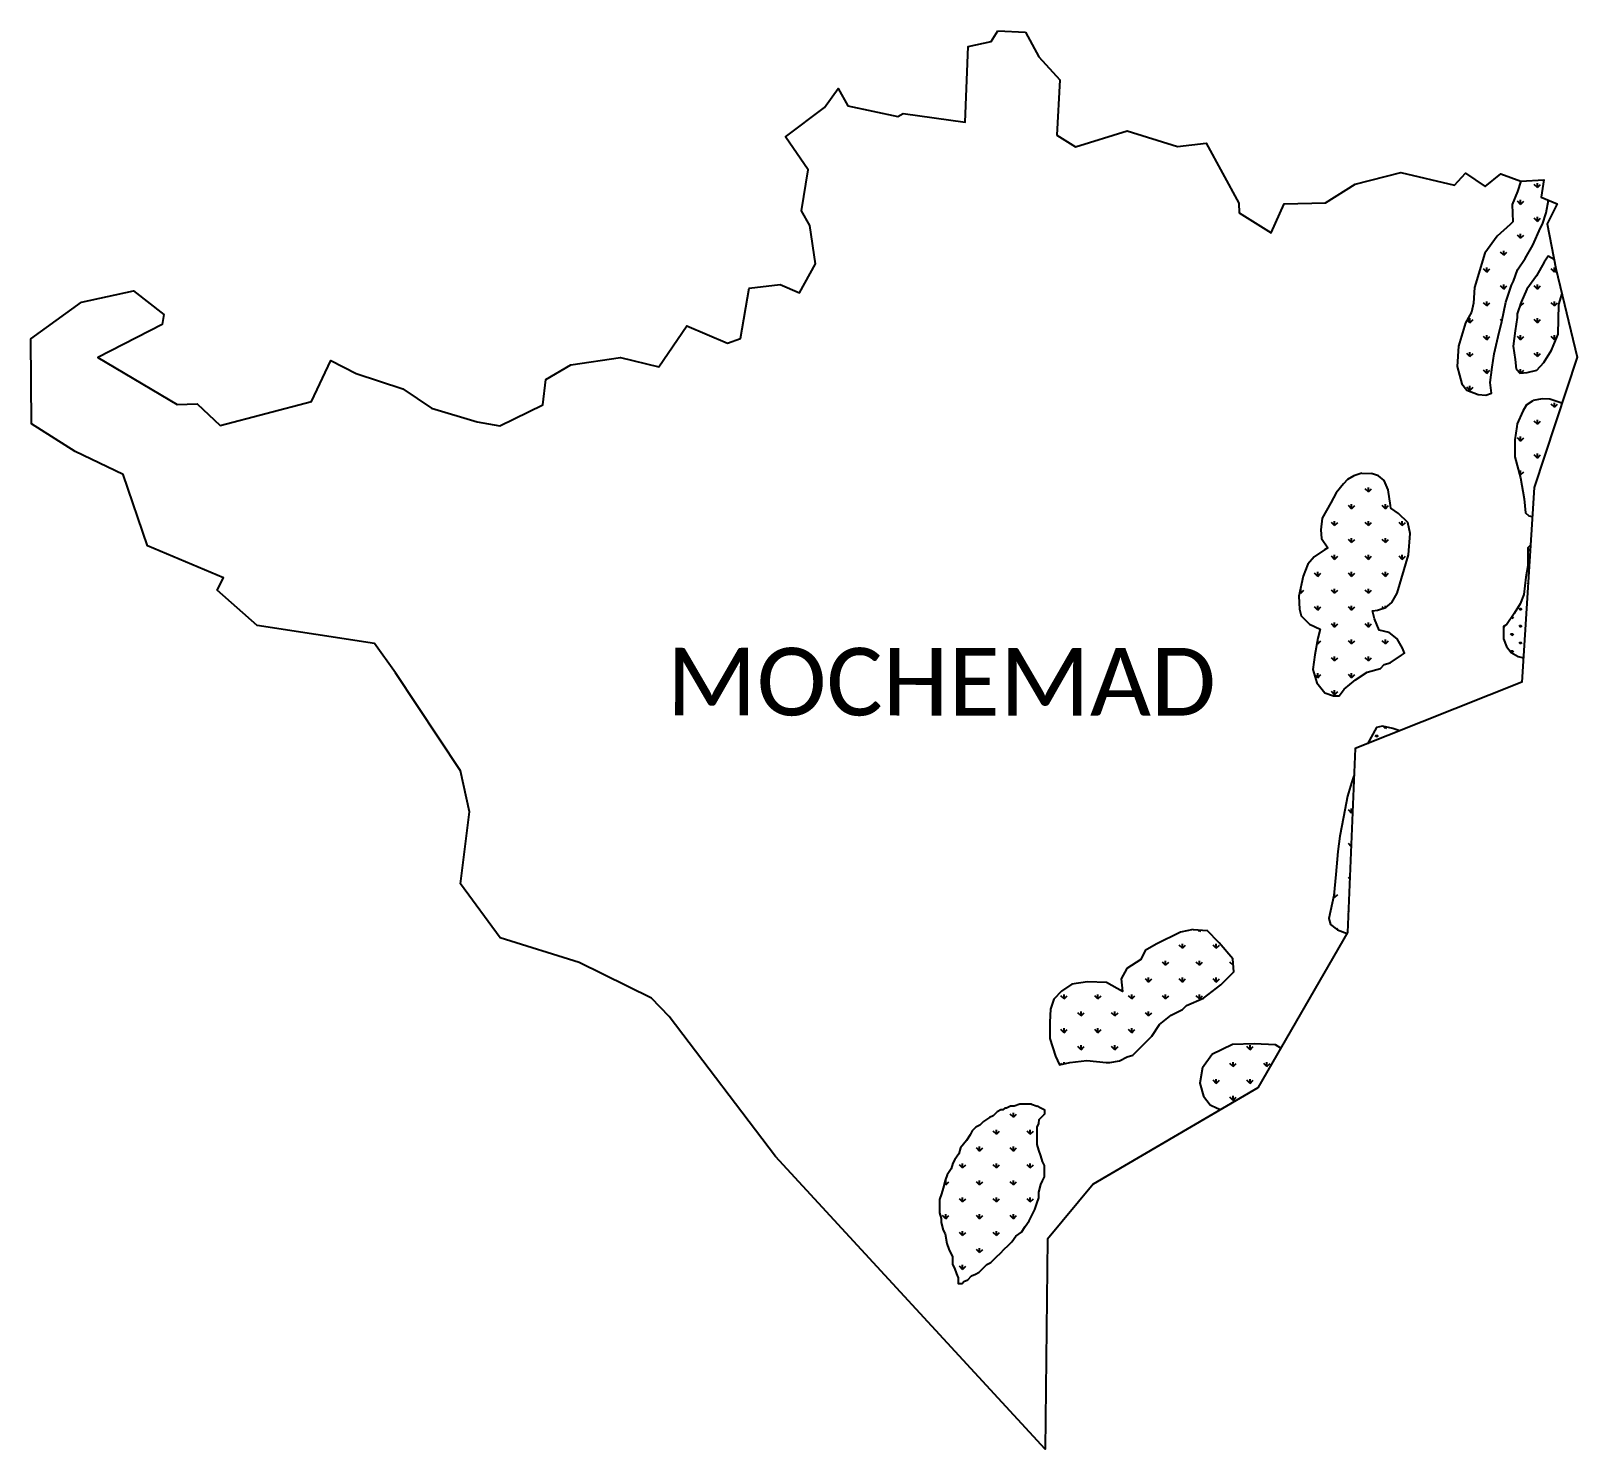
# Model space of a CAD drawing. Header units: metres. Extents: x 353962 to 357247, y 1746637 to 1749651.
import ezdxf

# ---------------------------------------------------------------- set-up
doc = ezdxf.new("R2010")
doc.units = ezdxf.units.M
doc.layers.add('MANGROOVES', color=112, linetype='Continuous')
doc.layers.add('VILLAGE NAME', color=250, linetype='Continuous')

msp = doc.modelspace()

# ---------------------------------------------------------------- hatches: boundary and pattern name
at = {"layer": 'MANGROOVES'}
h = msp.add_hatch(dxfattribs=at)
h.set_pattern_fill('GRASS', color=256, scale=2)
h.paths.add_polyline_path([(356772.9, 1748068.1), (356767.4, 1748053), (356759.2, 1748024.7), (356750.9, 1747980.1), (356742.6, 1747939.5), (356738.5, 1747907.1), (356734.2, 1747858.4), (356730, 1747813.8), (356719.3, 1747764.5), (356722.7, 1747751.9), (356737.6, 1747740.9), (356758.3, 1747732.9), (356759.3, 1747734.8)])

# ---------------------------------------------------------------- linework, layer by layer
at = {"color": 3}
for points in [[(356074.7, 1749648.5), (356103.5, 1749595.7), (356148.2, 1749546.8), (356141.6, 1749429.3), (356181.1, 1749404.6), (356291.1, 1749438.5), (356397.8, 1749405), (356459.1, 1749412), (356528.3, 1749284.6), (356529, 1749264.3), (356597, 1749221.6), (356624.2, 1749283.2), (356712, 1749285.2), (356775.7, 1749325.4), (356872.7, 1749350.3), (356986.6, 1749323.2), (357010, 1749348.6), (357051.7, 1749320.2), (357084.8, 1749347), (357127.4, 1749331.4), (357176.1, 1749334.5), (357170.3, 1749297.4), (357204.7, 1749283.4), (357183.5, 1749241.2), (357201.8, 1749145.8), (357246.9, 1748957.9), (357155.6, 1748680.8), (357129.4, 1748266.7), (356775.2, 1748125.8), (356759.3, 1747734.8), (356568.8, 1747405.2), (356218.7, 1747200.2), (356121.9, 1747083.2), (356116.4, 1746637.3), (355543.5, 1747259.1), (355317.7, 1747556.8), (355280.4, 1747595.7), (355126.5, 1747671.3), (354958.8, 1747723.4), (354874.7, 1747838.2), (354893.9, 1747991.6), (354874.5, 1748078.7), (354736.6, 1748286.9), (354691.5, 1748349.1), (354442.5, 1748387.3), (354357.8, 1748462.8), (354371.3, 1748488.9), (354209.5, 1748556.4), (354157.5, 1748707.9), (354056, 1748757), (353963.3, 1748816), (353961.8, 1748996.4), (354069.1, 1749074.2), (354180, 1749098.7), (354244.1, 1749048), (354240.4, 1749027.1), (354103.8, 1748956.5), (354272.3, 1748857), (354315, 1748858.2), (354363.8, 1748812.1), (354558.3, 1748863), (354598.8, 1748950.7), (354653, 1748922.6), (354752.1, 1748890.1), (354812.7, 1748849.4), (354909.7, 1748819.9), (354958.2, 1748811.9), (355049.7, 1748856), (355055.6, 1748910.4), (355109.3, 1748941), (355214.7, 1748956.9), (355296.2, 1748937), (355355.3, 1749024.1), (355441.9, 1748987.5), (355469.5, 1748997.2), (355488, 1749104.3), (355553.6, 1749112.3), (355595.1, 1749094.4), (355629, 1749155.7), (355616.5, 1749237.4), (355598.8, 1749268.4), (355612.9, 1749355.4), (355564.8, 1749425.9), (355647.7, 1749488.3), (355676.8, 1749528.1), (355697.4, 1749491.7), (355803.8, 1749468.6), (355814.9, 1749475.5), (355946.7, 1749457), (355953, 1749617.8), (356001.9, 1749628.2), (356016, 1749650.8)], [(356016, 1749650.8), (356074.7, 1749648.5)]]:
    msp.add_lwpolyline(points, dxfattribs=at)
at = {"layer": 'MANGROOVES', "linetype": 'Continuous'}
for p, q in [((357162.7, 1749318), (357156, 1749324.7)), ((357162.7, 1749318), (357162.7, 1749327.5)), ((357162.7, 1749318), (357169.5, 1749324.7)), ((357126.8, 1749282.1), (357120.1, 1749288.8)), ((357126.8, 1749282.1), (357126.8, 1749291.6)), ((357126.8, 1749282.1), (357133.6, 1749288.8)), ((357162.7, 1749246.1), (357156, 1749252.9)), ((357162.7, 1749246.1), (357162.7, 1749255.7)), ((357162.7, 1749246.1), (357169.5, 1749252.9)), ((357126.8, 1749210.2), (357126.8, 1749219.7)), ((357126.8, 1749210.2), (357120.1, 1749216.9)), ((357126.8, 1749210.2), (357133.6, 1749216.9)), ((357090.9, 1749174.3), (357084.2, 1749181)), ((357090.9, 1749174.3), (357090.9, 1749183.8)), ((357090.9, 1749174.3), (357097.6, 1749181)), ((357055, 1749138.4), (357048.2, 1749145.1)), ((357055, 1749138.4), (357055, 1749147.9)), ((357055, 1749138.4), (357061.7, 1749145.1)), ((357120.9, 1749144.3), (357120.1, 1749145.1)), ((357198.7, 1749138.4), (357191.9, 1749145.1)), ((357198.7, 1749138.4), (357198.7, 1749147.9)), ((357198.7, 1749138.4), (357202.6, 1749142.3)), ((357090.9, 1749102.4), (357084.2, 1749109.2)), ((357090.9, 1749102.4), (357090.9, 1749112)), ((357090.9, 1749102.4), (357097.6, 1749109.2)), ((357162.7, 1749102.4), (357156, 1749109.2)), ((357162.7, 1749102.4), (357162.7, 1749112)), ((357162.7, 1749102.4), (357169.5, 1749109.2)), ((357055, 1749066.5), (357048.2, 1749073.3)), ((357055, 1749066.5), (357055, 1749076)), ((357055, 1749066.5), (357061.7, 1749073.3)), ((357126.8, 1749066.5), (357125.8, 1749067.6)), ((357126.8, 1749066.5), (357133.6, 1749073.3)), ((357126.8, 1749066.5), (357126.8, 1749070.7)), ((357198.7, 1749066.5), (357191.9, 1749073.3)), ((357198.7, 1749066.5), (357198.7, 1749076)), ((357198.7, 1749066.5), (357205.4, 1749073.3)), ((357019.1, 1749030.6), (357013, 1749036.6)), ((357019.1, 1749030.6), (357019.1, 1749040.1)), ((357019.1, 1749030.6), (357025.8, 1749037.3)), ((357087.4, 1749034.2), (357084.2, 1749037.3)), ((357162.7, 1749030.6), (357156, 1749037.3)), ((357162.7, 1749030.6), (357162.7, 1749040.1)), ((357162.7, 1749030.6), (357169.5, 1749037.3)), ((357055, 1748994.7), (357048.2, 1749001.4)), ((357055, 1748994.7), (357055, 1749004.2)), ((357055, 1748994.7), (357061.7, 1749001.4)), ((357126.8, 1748994.7), (357120.1, 1749001.4)), ((357126.8, 1748994.7), (357126.8, 1749004.2)), ((357126.8, 1748994.7), (357133.6, 1749001.4)), ((357198.7, 1748994.7), (357191.9, 1749001.4)), ((357198.7, 1748994.7), (357198.7, 1749004.2)), ((357198.7, 1748994.7), (357204.4, 1749000.4)), ((357019.1, 1748958.8), (357012.3, 1748965.5)), ((357019.1, 1748958.8), (357019.1, 1748968.3)), ((357019.1, 1748958.8), (357025.8, 1748965.5)), ((357162.7, 1748958.8), (357156, 1748965.5)), ((357162.7, 1748958.8), (357162.7, 1748968.3)), ((357162.7, 1748958.8), (357169.5, 1748965.5)), ((357055, 1748922.8), (357048.2, 1748929.6)), ((357055, 1748922.8), (357055, 1748932.4)), ((357055, 1748922.8), (357061.7, 1748929.6)), ((357125.7, 1748923.9), (357120.1, 1748929.6)), ((357126.8, 1748924), (357126.8, 1748932.4)), ((357128.1, 1748924.1), (357133.6, 1748929.6)), ((357019.1, 1748886.9), (357012.3, 1748893.7)), ((357019.1, 1748886.9), (357019.1, 1748896.4)), ((357019.1, 1748886.9), (357025.8, 1748893.7)), ((357198.7, 1748851), (357191.9, 1748857.7)), ((357198.7, 1748851), (357198.7, 1748860.5)), ((357198.7, 1748851), (357205.4, 1748857.7)), ((357162.7, 1748815.1), (357162.7, 1748824.6)), ((357162.7, 1748815.1), (357156, 1748821.8)), ((357162.7, 1748815.1), (357169.5, 1748821.8)), ((357126.8, 1748779.2), (357120.1, 1748785.9)), ((357126.8, 1748779.2), (357126.8, 1748788.7)), ((357126.8, 1748779.2), (357133.6, 1748785.9)), ((357162.7, 1748743.2), (357156, 1748750)), ((357162.7, 1748743.2), (357162.7, 1748752.8)), ((357162.7, 1748743.2), (357169.5, 1748750)), ((357126.8, 1748707.3), (357124.2, 1748710)), ((357126.8, 1748707.3), (357126.8, 1748716.8)), ((357126.8, 1748707.3), (357133.6, 1748714)), ((356803.5, 1748671.4), (356796.8, 1748678.1)), ((356803.5, 1748671.4), (356803.5, 1748680.9)), ((356803.5, 1748671.4), (356810.3, 1748678.1)), ((356767.6, 1748635.5), (356760.9, 1748642.2)), ((356767.6, 1748635.5), (356767.6, 1748645)), ((356767.6, 1748635.5), (356774.4, 1748642.2)), ((356839.5, 1748635.5), (356832.7, 1748642.2)), ((356839.5, 1748635.5), (356839.5, 1748645)), ((356839.5, 1748635.5), (356846.2, 1748642.2)), ((356731.7, 1748599.6), (356725, 1748606.3)), ((356731.7, 1748599.6), (356731.7, 1748609.1)), ((356731.7, 1748599.6), (356738.4, 1748606.3)), ((356803.5, 1748599.6), (356796.8, 1748606.3)), ((356803.5, 1748599.6), (356803.5, 1748609.1)), ((356803.5, 1748599.6), (356810.3, 1748606.3)), ((356875.4, 1748599.6), (356868.6, 1748606.3)), ((356875.4, 1748599.6), (356875.4, 1748609.1)), ((356875.4, 1748599.6), (356882.1, 1748606.3)), ((356767.6, 1748563.6), (356760.9, 1748570.4)), ((356767.6, 1748563.6), (356767.6, 1748573.2)), ((356767.6, 1748563.6), (356774.4, 1748570.4)), ((356839.5, 1748563.6), (356832.7, 1748570.4)), ((356839.5, 1748563.6), (356839.5, 1748573.2)), ((356839.5, 1748563.6), (356846.2, 1748570.4)), ((356731.7, 1748527.7), (356725, 1748534.4)), ((356731.7, 1748527.7), (356731.7, 1748537.2)), ((356731.7, 1748527.7), (356738.4, 1748534.4)), ((356803.5, 1748527.7), (356796.8, 1748534.4)), ((356803.5, 1748527.7), (356803.5, 1748537.2)), ((356803.5, 1748527.7), (356810.3, 1748534.4)), ((356875.4, 1748527.7), (356868.6, 1748534.4)), ((356875.4, 1748527.7), (356875.4, 1748537.2)), ((356875.4, 1748527.7), (356882.1, 1748534.4)), ((357144.8, 1748545.7), (357142.3, 1748548.2)), ((357144.8, 1748545.7), (357144.8, 1748550.4)), ((357144.8, 1748545.7), (357147.2, 1748548.1)), ((356695.8, 1748491.8), (356689, 1748498.5)), ((356695.8, 1748491.8), (356695.8, 1748501.3)), ((356695.8, 1748491.8), (356702.5, 1748498.5)), ((356767.6, 1748491.8), (356760.9, 1748498.5)), ((356767.6, 1748491.8), (356767.6, 1748501.3)), ((356767.6, 1748491.8), (356774.4, 1748498.5)), ((356839.5, 1748491.8), (356832.7, 1748498.5)), ((356839.5, 1748491.8), (356839.5, 1748501.3)), ((356839.5, 1748491.8), (356846.2, 1748498.5)), ((357144.8, 1748509.8), (357141.9, 1748512.6)), ((357144.8, 1748509.8), (357144.8, 1748514.5)), ((356659.9, 1748455.9), (356659.9, 1748465.4)), ((356659.9, 1748455.9), (356666.6, 1748462.6)), ((356731.7, 1748455.9), (356725, 1748462.6)), ((356731.7, 1748455.9), (356731.7, 1748465.4)), ((356731.7, 1748455.9), (356738.4, 1748462.6)), ((356803.5, 1748455.9), (356796.8, 1748462.6)), ((356803.5, 1748455.9), (356803.5, 1748465.4)), ((356803.5, 1748455.9), (356810.3, 1748462.6)), ((357142.6, 1748476), (357141.4, 1748477.2)), ((356659.9, 1748455.9), (356657.5, 1748458.2)), ((356695.8, 1748419.9), (356695.8, 1748429.5)), ((356767.6, 1748419.9), (356767.6, 1748429.5)), ((356839.5, 1748425.2), (356839.5, 1748429.5)), ((356695.8, 1748419.9), (356689, 1748426.7)), ((356695.8, 1748419.9), (356702.5, 1748426.7)), ((356767.6, 1748419.9), (356760.9, 1748426.7)), ((356767.6, 1748419.9), (356774.4, 1748426.7)), ((356835.4, 1748424), (356832.7, 1748426.7)), ((357108.9, 1748402), (357107.2, 1748403.6)), ((357108.9, 1748402), (357108.9, 1748406.1)), ((357108.9, 1748402), (357112.2, 1748405.4)), ((357126.8, 1748419.9), (357123.5, 1748423.3)), ((357126.8, 1748419.9), (357126.8, 1748424.7)), ((357126.8, 1748419.9), (357130.2, 1748423.3)), ((356731.7, 1748384), (356725, 1748390.8)), ((356731.7, 1748384), (356731.7, 1748393.5)), ((356731.7, 1748384), (356738.4, 1748390.8)), ((356803.5, 1748384), (356796.8, 1748390.8)), ((356803.5, 1748384), (356803.5, 1748393.5)), ((356803.5, 1748384), (356810.3, 1748390.8)), ((357090.9, 1748384), (357090.7, 1748384.2)), ((357090.9, 1748384), (357093.3, 1748386.4)), ((357090.9, 1748384), (357090.9, 1748385.1)), ((357108.9, 1748366.1), (357105.5, 1748369.4)), ((357108.9, 1748366.1), (357108.9, 1748370.8)), ((357108.9, 1748366.1), (357112.2, 1748369.4)), ((357126.8, 1748384), (357123.5, 1748387.4)), ((357126.8, 1748384), (357126.8, 1748388.8)), ((357126.8, 1748384), (357130.2, 1748387.4)), ((356695.8, 1748348.1), (356694.4, 1748349.5)), ((356695.8, 1748348.1), (356695.8, 1748356.9)), ((356695.8, 1748348.1), (356702.5, 1748354.8)), ((356767.6, 1748348.1), (356760.9, 1748354.8)), ((356767.6, 1748348.1), (356767.6, 1748357.6)), ((356767.6, 1748348.1), (356774.4, 1748354.8)), ((356839.5, 1748348.1), (356832.7, 1748354.8)), ((356839.5, 1748348.1), (356839.5, 1748357.6)), ((356839.5, 1748348.1), (356846.2, 1748354.8)), ((357093.6, 1748350.8), (357094.3, 1748351.5)), ((357108.9, 1748330.1), (357105.5, 1748333.5)), ((357108.9, 1748330.1), (357108.9, 1748334.9)), ((357108.9, 1748330.1), (357112.2, 1748333.5)), ((357126.8, 1748348.1), (357123.5, 1748351.5)), ((357126.8, 1748348.1), (357126.8, 1748352.9)), ((357126.8, 1748348.1), (357130.2, 1748351.5)), ((356731.7, 1748312.2), (356725, 1748318.9)), ((356731.7, 1748312.2), (356731.7, 1748321.7)), ((356731.7, 1748312.2), (356738.4, 1748318.9)), ((356803.5, 1748312.2), (356796.8, 1748318.9)), ((356803.5, 1748312.2), (356803.5, 1748321.7)), ((356803.5, 1748312.2), (356810.3, 1748318.9)), ((356695.8, 1748276.3), (356689, 1748283)), ((356695.8, 1748276.3), (356695.8, 1748285.8)), ((356695.8, 1748276.3), (356702.5, 1748283)), ((356767.6, 1748276.3), (356760.9, 1748283)), ((356767.6, 1748276.3), (356767.6, 1748285.8)), ((356767.6, 1748276.3), (356774.4, 1748283)), ((356731.7, 1748240.3), (356725, 1748247.1)), ((356731.7, 1748240.3), (356731.7, 1748249.9)), ((356731.7, 1748240.3), (356738.4, 1748247.1)), ((356839.5, 1748168.5), (356836.1, 1748171.9)), ((356839.5, 1748168.5), (356839.5, 1748172)), ((356839.5, 1748168.5), (356842.3, 1748171.3)), ((356803.5, 1748137), (356803.5, 1748137.3)), ((356821.5, 1748150.5), (356818.1, 1748153.9)), ((356821.5, 1748150.5), (356821.5, 1748155.3)), ((356821.5, 1748150.5), (356824.9, 1748153.9)), ((356444.3, 1747737.4), (356441, 1747740.8)), ((356444.3, 1747737.4), (356444.3, 1747740.6)), ((356444.3, 1747737.4), (356447.3, 1747740.5)), ((356408.4, 1747701.5), (356401.7, 1747708.3)), ((356408.4, 1747701.5), (356408.4, 1747711.1)), ((356408.4, 1747701.5), (356415.1, 1747708.3)), ((356480.2, 1747701.5), (356473.5, 1747708.3)), ((356480.2, 1747701.5), (356480.2, 1747711.1)), ((356480.2, 1747701.5), (356487, 1747708.3)), ((356372.5, 1747665.6), (356372.5, 1747675.1)), ((356444.3, 1747665.6), (356444.3, 1747675.1)), ((356372.5, 1747665.6), (356365.7, 1747672.3)), ((356372.5, 1747665.6), (356379.2, 1747672.3)), ((356444.3, 1747665.6), (356437.6, 1747672.3)), ((356444.3, 1747665.6), (356451.1, 1747672.3)), ((356516.2, 1747665.6), (356509.4, 1747672.3)), ((356516.2, 1747665.6), (356516.2, 1747668.7)), ((356516.2, 1747665.6), (356516.4, 1747665.8)), ((356336.6, 1747629.7), (356329.8, 1747636.4)), ((356336.6, 1747629.7), (356336.6, 1747639.2)), ((356336.6, 1747629.7), (356343.3, 1747636.4)), ((356408.4, 1747629.7), (356401.7, 1747636.4)), ((356408.4, 1747629.7), (356408.4, 1747639.2)), ((356408.4, 1747629.7), (356415.1, 1747636.4)), ((356480.2, 1747629.7), (356473.5, 1747636.4)), ((356480.2, 1747629.7), (356480.2, 1747639.2)), ((356480.2, 1747629.7), (356487, 1747636.4)), ((356157, 1747593.8), (356150.2, 1747600.5)), ((356157, 1747593.8), (356157, 1747603.3)), ((356157, 1747593.8), (356163.7, 1747600.5)), ((356228.8, 1747593.8), (356222.1, 1747600.5)), ((356228.8, 1747593.8), (356228.8, 1747603.3)), ((356228.8, 1747593.8), (356235.5, 1747600.5)), ((356300.6, 1747593.8), (356293.9, 1747600.5)), ((356300.6, 1747593.8), (356300.6, 1747603.3)), ((356300.6, 1747593.8), (356307.4, 1747600.5)), ((356372.5, 1747593.8), (356365.7, 1747600.5)), ((356372.5, 1747593.8), (356372.5, 1747603.3)), ((356372.5, 1747593.8), (356379.2, 1747600.5)), ((356444.3, 1747593.8), (356437.6, 1747600.5)), ((356444.3, 1747593.8), (356444.3, 1747603.3)), ((356444.3, 1747593.8), (356451.1, 1747600.5)), ((356127.7, 1747564.5), (356127.8, 1747564.6)), ((356192.9, 1747557.8), (356186.1, 1747564.6)), ((356192.9, 1747557.8), (356192.9, 1747567.4)), ((356192.9, 1747557.8), (356199.6, 1747564.6)), ((356264.7, 1747557.8), (356258, 1747564.6)), ((356264.7, 1747557.8), (356264.7, 1747567.4)), ((356264.7, 1747557.8), (356271.5, 1747564.6)), ((356336.6, 1747557.8), (356329.8, 1747564.6)), ((356336.6, 1747557.8), (356336.6, 1747567.4)), ((356336.6, 1747557.8), (356343.3, 1747564.6)), ((356157, 1747521.9), (356150.2, 1747528.7)), ((356157, 1747521.9), (356157, 1747531.4)), ((356157, 1747521.9), (356163.7, 1747528.7)), ((356228.8, 1747521.9), (356222.1, 1747528.7)), ((356228.8, 1747521.9), (356228.8, 1747531.4)), ((356228.8, 1747521.9), (356235.5, 1747528.7)), ((356300.6, 1747521.9), (356293.9, 1747528.7)), ((356300.6, 1747521.9), (356300.6, 1747531.4)), ((356300.6, 1747521.9), (356307.4, 1747528.7)), ((356192.9, 1747486), (356186.1, 1747492.7)), ((356192.9, 1747486), (356192.9, 1747495.5)), ((356192.9, 1747486), (356199.6, 1747492.7)), ((356264.7, 1747486), (356258, 1747492.7)), ((356264.7, 1747486), (356264.7, 1747495.5)), ((356264.7, 1747486), (356271.5, 1747492.7)), ((356552.1, 1747486), (356545.4, 1747492.7)), ((356552.1, 1747486), (356552.1, 1747495.5)), ((356552.1, 1747486), (356558.8, 1747492.7)), ((356152.3, 1747454.7), (356150.2, 1747456.8)), ((356157, 1747455.9), (356157, 1747459.6)), ((356516.2, 1747450.1), (356509.4, 1747456.8)), ((356516.2, 1747450.1), (356516.2, 1747459.6)), ((356516.2, 1747450.1), (356522.9, 1747456.8)), ((356588, 1747450.1), (356581.3, 1747456.8)), ((356588, 1747450.1), (356588, 1747459.6)), ((356588, 1747450.1), (356594.7, 1747456.8)), ((356480.2, 1747414.2), (356473.5, 1747420.9)), ((356480.2, 1747414.2), (356480.2, 1747423.7)), ((356480.2, 1747414.2), (356487, 1747420.9)), ((356552.1, 1747414.2), (356545.4, 1747420.9)), ((356552.1, 1747414.2), (356552.1, 1747423.7)), ((356552.1, 1747414.2), (356558.8, 1747420.9)), ((356516.2, 1747378.2), (356509.4, 1747385)), ((356516.2, 1747378.2), (356516.2, 1747387.8)), ((356516.2, 1747378.2), (356522.9, 1747385)), ((356049.2, 1747342.3), (356042.5, 1747349.1)), ((356049.2, 1747342.3), (356049.2, 1747351.8)), ((356049.2, 1747342.3), (356055.9, 1747349.1)), ((356114.9, 1747348.5), (356114.3, 1747349.1)), ((356013.3, 1747306.4), (356006.5, 1747313.1)), ((356013.3, 1747306.4), (356013.3, 1747315.9)), ((356013.3, 1747306.4), (356020, 1747313.1)), ((356085.1, 1747306.4), (356078.4, 1747313.1)), ((356085.1, 1747306.4), (356085.1, 1747315.9)), ((356085.1, 1747306.4), (356091.9, 1747313.1)), ((355977.4, 1747270.5), (355977.4, 1747280)), ((356049.2, 1747270.5), (356049.2, 1747280)), ((355977.4, 1747270.5), (355970.6, 1747277.2)), ((355977.4, 1747270.5), (355984.1, 1747277.2)), ((356049.2, 1747270.5), (356042.5, 1747277.2)), ((356049.2, 1747270.5), (356055.9, 1747277.2)), ((355941.4, 1747234.6), (355934.7, 1747241.3)), ((355941.4, 1747234.6), (355941.4, 1747244.1)), ((355941.4, 1747234.6), (355948.2, 1747241.3)), ((356013.3, 1747234.6), (356006.5, 1747241.3)), ((356013.3, 1747234.6), (356013.3, 1747244.1)), ((356013.3, 1747234.6), (356020, 1747241.3)), ((356085.1, 1747234.6), (356078.4, 1747241.3)), ((356085.1, 1747234.6), (356085.1, 1747244.1)), ((356085.1, 1747234.6), (356091.9, 1747241.3)), ((355905.5, 1747198.6), (355902.7, 1747201.4)), ((355905.5, 1747198.6), (355905.5, 1747208.2)), ((355905.5, 1747198.6), (355912.2, 1747205.4)), ((355977.4, 1747198.6), (355970.6, 1747205.4)), ((355977.4, 1747198.6), (355977.4, 1747208.2)), ((355977.4, 1747198.6), (355984.1, 1747205.4)), ((356049.2, 1747198.6), (356042.5, 1747205.4)), ((356049.2, 1747198.6), (356049.2, 1747208.2)), ((356049.2, 1747198.6), (356055.9, 1747205.4)), ((355941.4, 1747162.7), (355934.7, 1747169.4)), ((355941.4, 1747162.7), (355941.4, 1747172.2)), ((355941.4, 1747162.7), (355948.2, 1747169.4)), ((356013.3, 1747162.7), (356006.5, 1747169.4)), ((356013.3, 1747162.7), (356013.3, 1747172.2)), ((356013.3, 1747162.7), (356020, 1747169.4)), ((356085.1, 1747162.7), (356078.4, 1747169.4)), ((356085.1, 1747162.7), (356085.1, 1747172.2)), ((356085.1, 1747162.7), (356091.9, 1747169.4)), ((355905.5, 1747126.8), (355898.8, 1747133.5)), ((355905.5, 1747126.8), (355905.5, 1747136.3)), ((355905.5, 1747126.8), (355912.2, 1747133.5)), ((355977.4, 1747126.8), (355970.6, 1747133.5)), ((355977.4, 1747126.8), (355977.4, 1747136.3)), ((355977.4, 1747126.8), (355984.1, 1747133.5)), ((356049.2, 1747126.8), (356042.5, 1747133.5)), ((356049.2, 1747126.8), (356049.2, 1747136.3)), ((356049.2, 1747126.8), (356055.9, 1747133.5)), ((355941.4, 1747090.9), (355934.7, 1747097.6)), ((355941.4, 1747090.9), (355941.4, 1747100.4)), ((355941.4, 1747090.9), (355948.2, 1747097.6)), ((356013.3, 1747090.9), (356006.5, 1747097.6)), ((356013.3, 1747090.9), (356013.3, 1747100.4)), ((356013.3, 1747090.9), (356020, 1747097.6)), ((355977.4, 1747054.9), (355970.6, 1747061.7)), ((355977.4, 1747054.9), (355977.4, 1747064.5)), ((355977.4, 1747054.9), (355984.1, 1747061.7)), ((355941.4, 1747019), (355934.7, 1747025.8)), ((355941.4, 1747019), (355941.4, 1747028.6)), ((355941.4, 1747019), (355948.2, 1747025.8))]:
    msp.add_line(p, q, dxfattribs=at)
at = {"layer": 'MANGROOVES', "flags": 128}
for points in [[(357127.1, 1749331.5), (357120.2, 1749309.5), (357108.7, 1749282.3), (357110.3, 1749245.4), (357104.6, 1749239.8), (357077.4, 1749214.9), (357050.9, 1749178.4), (357028.8, 1749105.8), (357027.1, 1749072.2), (357022.2, 1749053.3), (357009.7, 1749030.5), (356994.8, 1748980.7), (356992.3, 1748937.9), (357002.1, 1748901.1), (357012.9, 1748887.1), (357036.8, 1748878.4), (357053, 1748876.5), (357065.2, 1748881.1), (357062.4, 1748903.9)], [(357066.6, 1748936.4), (357070.8, 1748964.7), (357079, 1749001.2), (357087.2, 1749033.6), (357095.5, 1749074.2), (357107.8, 1749110.6), (357111.9, 1749118.7), (357120.1, 1749143.1), (357136.4, 1749167.3), (357152.7, 1749195.7), (357169.1, 1749232.1), (357173.2, 1749240.2), (357181.4, 1749264.5), (357186.3, 1749291.1)], [(357198.2, 1749164.8), (357185.2, 1749172.1), (357176.9, 1749159.1), (357160.6, 1749130.7), (357140.2, 1749102.4), (357128, 1749074.1), (357119.8, 1749049.8), (357119.7, 1749041.6), (357115.6, 1749013.3), (357111.4, 1748980.8), (357115.4, 1748952.4)], [(357117.3, 1748932.1), (357125, 1748923.9), (357140.8, 1748924.9), (357161.3, 1748930.1), (357176.2, 1748946.1), (357192.5, 1748972.4), (357207, 1749006.5), (357208.2, 1749069.5), (357215, 1749092.6)], [(357139.3, 1748856.6), (357131.9, 1748842.7), (357119.7, 1748815.9), (357118.9, 1748810.4), (357114.7, 1748782), (357114.7, 1748761.7), (357114.6, 1748745.5), (357126.6, 1748700.8), (357134.6, 1748656.2), (357137.4, 1748626.6), (357144.4, 1748620.3), (357151.7, 1748619.1)], [(357214.6, 1748860), (357189.3, 1748868.3), (357172.7, 1748868.8), (357153.4, 1748865.8)], [(356789.5, 1748711.1), (356772.7, 1748705.3), (356758.8, 1748697.9), (356750.5, 1748688.1), (356735.3, 1748669.4), (356723.5, 1748648.1), (356705.3, 1748615.3), (356702.5, 1748590.3), (356703.8, 1748572.2), (356717, 1748552.1), (356710.1, 1748547.9), (356688, 1748533.1), (356674.6, 1748517.4), (356664.7, 1748492.5), (356655.7, 1748449.6), (356657.2, 1748422.2), (356660.4, 1748407.7), (356678.2, 1748390.4), (356700.7, 1748379.9), (356696.4, 1748360.2), (356689.6, 1748324.8), (356685.5, 1748294.2), (356694.2, 1748265.2), (356710.6, 1748244.4), (356729.2, 1748237.9), (356741.7, 1748237.7), (356751.9, 1748251.9), (356776.3, 1748272.1), (356800.7, 1748288.2), (356829.1, 1748296.2), (356837.2, 1748304.3), (356849.4, 1748308.3), (356873.8, 1748324.5), (356880.2, 1748328.7), (356876.2, 1748339.3), (356864.7, 1748359.1), (356847.4, 1748372.2), (356826.2, 1748377.6), (356816.7, 1748401.8), (356812.2, 1748418.4), (356822.8, 1748420.3), (356840.7, 1748425.5), (356853.2, 1748436.1), (356864.7, 1748455.8), (356888.7, 1748537.8), (356892.4, 1748582.7), (356887.4, 1748606.4), (356867.8, 1748625.6), (356851, 1748636.4), (356850.5, 1748642.3), (356845.5, 1748675.8), (356837.1, 1748695.5), (356824.9, 1748705.4), (356810.2, 1748710.5)], [(357147.9, 1748558.2), (357142.3, 1748552.7), (357142.3, 1748542.6), (357142.2, 1748514.2), (357138, 1748489.9), (357133.8, 1748453.4), (357125.7, 1748433.1), (357113.4, 1748412.9), (357097.1, 1748388.6), (357090.7, 1748385), (357090.2, 1748359), (357097.1, 1748342.5), (357107, 1748329.9), (357121.8, 1748321.4), (357132.7, 1748319)], [(356870.1, 1748163.5), (356855.4, 1748168.5), (356833.3, 1748173.3), (356820.5, 1748170.5), (356801.3, 1748136.1)], [(356772.9, 1748068.1), (356767.4, 1748053), (356759.2, 1748024.7), (356750.9, 1747980.1), (356742.6, 1747939.5), (356738.5, 1747907.1), (356734.2, 1747858.4), (356730, 1747813.8), (356719.3, 1747764.5), (356722.7, 1747751.9), (356737.6, 1747740.9), (356758.3, 1747732.9)], [(356431.3, 1747741.4), (356404.1, 1747736), (356352.4, 1747710.1), (356329.3, 1747696.6), (356319.7, 1747677.3), (356290.1, 1747658.8), (356278.4, 1747636.3), (356281.1, 1747609.5), (356247.2, 1747628.6), (356206.5, 1747630.3), (356173.1, 1747625.4), (356151.3, 1747610.3), (356135, 1747593.7), (356127.9, 1747572.4), (356127, 1747544.5), (356126.5, 1747510), (356138.4, 1747471.9), (356147.3, 1747453.5), (356169, 1747458.8), (356205.5, 1747462.8), (356246.1, 1747458.6), (356254.2, 1747458.5), (356274.5, 1747462.5), (356290.7, 1747470.6), (356302.9, 1747474.6), (356343.6, 1747515), (356359.9, 1747539.3), (356384.3, 1747559.5), (356408.7, 1747571.6), (356416.8, 1747579.7), (356453.4, 1747595.7), (356490, 1747624), (356517.6, 1747651.4), (356515.3, 1747679.4), (356486.3, 1747713.3), (356460, 1747739.7)], [(356617.5, 1747489.4), (356605.9, 1747496.6), (356561.1, 1747498.6), (356514.5, 1747497.2), (356470.7, 1747475.6)], [(356450.9, 1747448.5), (356445.1, 1747414.9), (356453.5, 1747387.2), (356467.5, 1747368.9), (356481.9, 1747361.9), (356490, 1747359.1)], [(356087.5, 1747369.9), (356075.4, 1747369.9), (356063.2, 1747370), (356051, 1747365.9), (356042.9, 1747366), (356034.8, 1747361.9), (356030.7, 1747362), (356026.7, 1747357.9), (356022.6, 1747357.9), (356014.5, 1747353.9), (356006.3, 1747345.8), (355998.2, 1747341.8), (355986, 1747333.7), (355977.9, 1747325.6), (355969.7, 1747321.6), (355961.6, 1747313.5), (355957.5, 1747305.4), (355949.4, 1747293.3), (355937.1, 1747277.1), (355933, 1747264.9), (355924.9, 1747252.8), (355920.8, 1747244.7), (355916.7, 1747232.6), (355908.5, 1747220.4), (355904.4, 1747208.3), (355900.3, 1747192), (355896.2, 1747179.9), (355892.1, 1747167.7), (355892.1, 1747159.6), (355892.1, 1747151.5), (355892.1, 1747147.4), (355892, 1747139.3), (355896, 1747127.2), (355896, 1747119), (355900, 1747102.8), (355904, 1747094.7), (355908, 1747074.4), (355912, 1747062.2), (355920.1, 1747045.9), (355920, 1747029.7), (355924.1, 1747021.6), (355928.1, 1747009.4), (355932.1, 1747001.3), (355932.1, 1746993.1), (355932.1, 1746989.1), (355936.1, 1746989.1), (355940.2, 1746989.1), (355944.2, 1746993.1), (355952.4, 1746997.1), (355960.5, 1747005.2), (355968.6, 1747009.2), (355976.8, 1747013.3), (355984.9, 1747021.4), (355993, 1747029.4), (356001.2, 1747033.5), (356013.4, 1747045.6), (356021.5, 1747053.7), (356029.7, 1747061.8), (356037.8, 1747069.8), (356045.9, 1747077.9), (356054.1, 1747090.1), (356066.3, 1747098.1), (356074.5, 1747110.3), (356082.6, 1747122.4), (356086.7, 1747130.5), (356094.9, 1747146.7), (356099, 1747158.9), (356103.1, 1747171), (356103.1, 1747175.1), (356103.1, 1747183.2), (356107.2, 1747199.4), (356111.3, 1747207.5), (356115.4, 1747215.6), (356115.4, 1747227.8), (356115.4, 1747231.8), (356115.5, 1747240), (356111.4, 1747248.1), (356107.4, 1747260.3), (356103.4, 1747272.5), (356099.4, 1747284.6), (356099.5, 1747296.8), (356099.5, 1747309), (356099.5, 1747317.1), (356099.5, 1747321.1), (356103.6, 1747329.2), (356103.7, 1747337.4), (356107.7, 1747341.4), (356115.9, 1747349.5), (356115.9, 1747353.5), (356115.9, 1747357.6), (356107.8, 1747361.7), (356099.7, 1747365.8)]]:
    msp.add_lwpolyline(points, dxfattribs=at)
at = {"layer": 'MANGROOVES'}
for points in [[(357062.4, 1748903.9), (357066.6, 1748936.4)], [(357115.4, 1748952.4), (357117.3, 1748932.1)], [(357139.3, 1748856.6), (357153.4, 1748865.8)], [(356789.5, 1748711.1), (356810.2, 1748710.5)], [(356431.3, 1747741.4), (356460.6, 1747739.2)], [(356450.9, 1747448.5), (356470.7, 1747475.6)], [(356087.5, 1747369.9), (356099.7, 1747365.8)]]:
    msp.add_lwpolyline(points, dxfattribs=at)

# ---------------------------------------------------------------- texts
at = {"layer": 'VILLAGE NAME', "insert": (355312.4, 1748340), "char_height": 143.7, "attachment_point": 1, "rotation": 359.9793}
msp.add_mtext_dynamic_manual_height_columns('{\\fCalibri|b0|i0|c0|p34;MOCHEMAD}', width=1418, gutter_width=718.5, heights=[0], dxfattribs=at)

doc.saveas('drawing.dxf')
